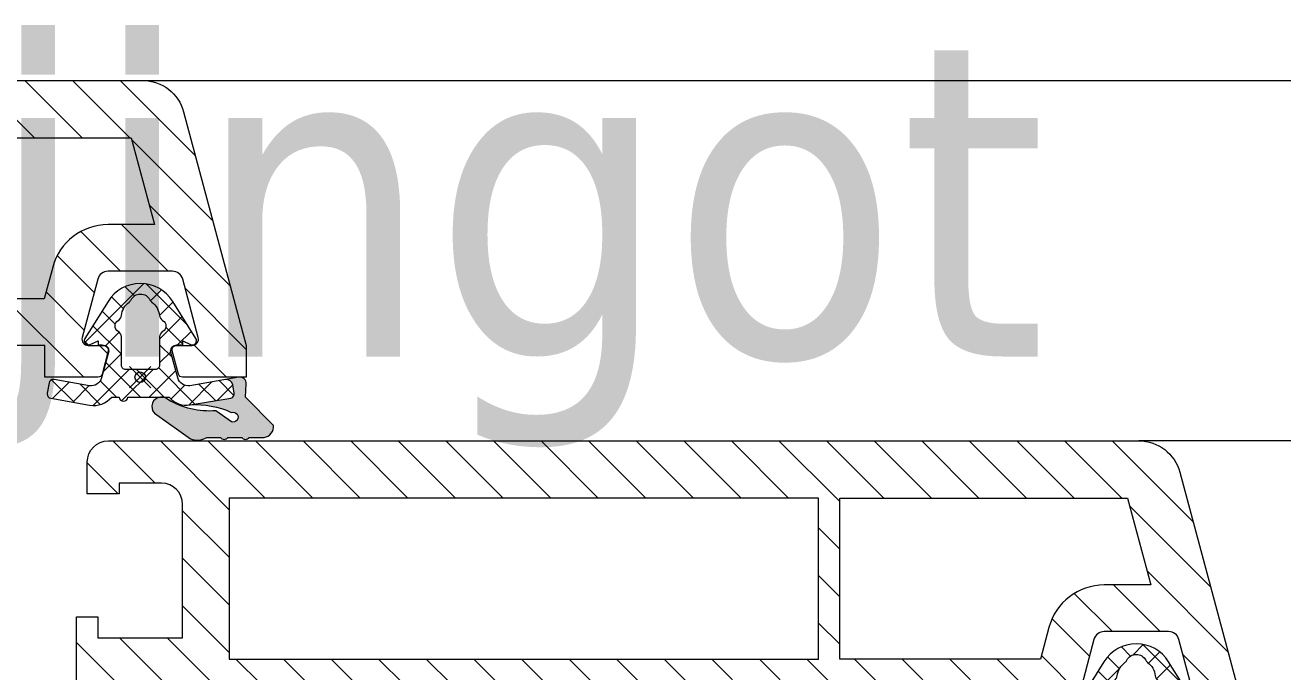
# Model space of a CAD drawing. Header units: millimetres. Extents: x -20000 to 230000, y -17405 to 24510.
# Drawn here: x 44840.1 to 44899.4, y -16033 to -16002.5 of the extents above; entities that cross this region are included whole.
import ezdxf

# ---------------------------------------------------------------- set-up
doc = ezdxf.new("R2010")
doc.units = ezdxf.units.MM
doc.header["$PDMODE"] = 35
doc.header["$PDSIZE"] = 0.5
doc.layers.get('0').update_dxf_attribs({"lineweight": 13})
doc.layers.add('0 - Invisible', color=43, linetype='Continuous', lineweight=0, plot=False)
for name, color, linetype, lineweight in [('1 - Aluminium', 150, 'Continuous', 13), ('1 - Joint', 7, 'Continuous', 13), ('1 - PVC', 7, 'Continuous', 13), ('1 - Texte', 7, 'Continuous', 13)]:
    doc.layers.add(name, color=color, linetype=linetype, lineweight=lineweight)
doc.styles.add('Texte Poralu', font='tahomabd.ttf')

# ---------------------------------------------------------------- blocks, each defined once
blk = doc.blocks.new('*U428')
at = {"layer": '1 - Joint', "linetype": 'ByBlock'}
blk.add_hatch(color=256, dxfattribs=at).paths.add_polyline_path([(2.837325350334595, 3.139991519083196), (2.837230218505284, 3.783950421553527, 0.5773502691894579), (2.837179043450761, 4.130360579289117), (2.837082144486431, 4.786281435543059, 0.5773502691909409), (2.837030969431908, 5.132691593276831), (2.836925737877665, 5.845016760584257, 0.4193348017584231), (2.27370869603874, 6.282638477367072), (0.9436061346323195, 4.973423669500335), (0.3123396824385063, 5.000109868433356, 0.4776593921746675), (0.003963884089444891, 4.649794824750643), (0.1108990051861845, 4.024656032906933, -0.406954113261026), (0.3554536081701379, 4.364833528126837), (0.7494759464625539, 4.434306012226443, -0.4186793779256662), (0.9816712415331502, 4.269069366799158), (1.304053628361999, 2.355574123706901, -0.1252863138081158), (1.658837343635242, 4.297025540807226, -1.387029410552403), (2.110892919166418, 4.301161987306841), (1.585120378506418, 3.56910120961038, -0.153630631233487), (1.052299900505204, 1.300656256895308, 0.167658565838902), (0.9341191521853036, 1.032052687149189), (0.9341191521853036, 0.9581185570023079, 0.7449870863440491), (1.777665545088894, 0.7801199396617445), (2.905789576016105, 2.370638600377788, 0.2506215972346258)])
h = blk.add_hatch(dxfattribs=at)
h.set_pattern_fill('ANSI37', color=256, scale=0.25, style=0)
h.set_pattern_definition([(45, (0, 0), (-0.561266007566822, 0.5612660075668221), []), (135, (0, 0), (-0.5612660075668221, -0.561266007566822), [])])
h.paths.add_polyline_path([(0.9341191521853036, 0.9581185570023079, -0.04115551601890488), (0.9341191521853036, 1.032052687149189), (0.9341191521853036, 1.363633654231307, 0.2771051803063581), (1.304053628362454, 2.355574123705082), (0.981165421449078, 4.272071653411331, 0.4142135623735269), (0.7494759464620991, 4.434306012226443), (0.3554536081701379, 4.364833528126837, 0.4069541132610259), (0.1108990051861845, 4.024656032906933), (0.3987534679972673, 2.341869411793596, -0.388878731853411), (0.0357591140418666, 1.772082409815994), (-1.225078089887574, 1.434242099237963, -0.4142135623730951), (-1.525078089887756, 1.734242099237236), (-1.525078089887756, 2.010642202159943), (-1.714314720503807, 2.010642202159943), (-1.543816532480377, 2.376276746312215, 0.1095178116833867), (-1.525078089887301, 2.460800398659558, 0.414213562372962), (-1.725078089887574, 2.660800398660286, 0.1408717361745996), (-1.831281991344894, 2.63027231761771), (-3.57761294758302, 1.535889472777854, 0.2582714339693256), (-4.421777834461864, 0.01064220215994364, 0.2582714339694442), (-3.577612947582566, -1.514605068457967), (-1.83128199134535, -2.608987913296005, 0.1408717361754908), (-1.725078089887575, -2.639515994340399, 0.4142135623730951), (-1.525078089887757, -2.439515994339672, 0.1095178116837978), (-1.543816532480378, -2.354992341990509), (-1.714314720503808, -1.989357797840057), (-1.525078089887757, -1.989357797840057), (-1.525078089887757, -1.789357797841148, -0.414213562373428), (-1.22507808988712, -1.489357797840057), (0.03575911404186594, -1.827198108418088, -0.3888787318534718), (0.3987534679972664, -2.39698511039569), (0.1041466368151297, -4.067783476015393, 0.04366094290853437), (0.1011081874175936, -4.102513111547523, 0.3639702342659416), (0.2663785518843717, -4.299474662149805), (0.758899242387087, -4.386319348443067, 0.03772682989310878), (0.7888898933433658, -4.389301645021987, 0.3706939118394439), (0.9905904285233184, -4.224087433374734), (1.314452114771029, -2.387376540084006, 0.2713813844121956), (0.9341191521853032, -1.342260662717308), (0.9341191521853032, -0.9891440048413644, 1), (0.9341191521853033, -0.5891440048399093)])
h.paths.add_polyline_path([(-0.3658808478144236, 0.7106422021588515), (-0.3658808478144239, -0.6893577978407847, -0.4142135623735945), (-0.5658808478146967, -0.8893577978415123), (-1.902162592191417, -0.889357797839693, 0.2679491924312639), (-2.16197021332664, -1.039357797841148, -0.2679491924311203), (-2.421777834462318, -1.189357797838965, -0.2713242461924865), (-2.683452612631299, -1.036076271353522, 0.2434314752799365), (-2.913794247934675, -0.8844355081109819, -0.2106048335014689), (-3.543891381010326, -0.5238521096653124, 0.1163404642471713), (-3.648952251402989, -0.434769724362922, -0.2819206211492917), (-3.921777834462318, 0.01064220215994355, -0.2819206211492656), (-3.648952251402989, 0.45605412868099, 0.1163404642473058), (-3.543891381010326, 0.5451365139851994, -0.2106048335014686), (-2.913794247934675, 0.9057199124308687, 0.2434314752799362), (-2.683452612631299, 1.057360675673408, -0.2713242461923491), (-2.421777834462318, 1.210642202160671, -0.2679491924311201), (-2.16197021332664, 1.060642202159216, 0.2679491924306129), (-1.902162592192326, 0.9106422021595794), (-0.5658808478142416, 0.9106422021595791, -0.4142135623730951)], flags=16)
at = {"layer": '0 - Invisible', "linetype": 'ByBlock'}
blk.add_point((0, 0), dxfattribs=at)
at = {"layer": '1 - Joint', "linetype": 'ByBlock'}
for points in [[(2.110892919166418, 4.301161987306841), (1.585120378506418, 3.56910120961038, -0.153630631233487), (1.052299900505204, 1.300656256895308, 1.132680330705248), (1.777665545088894, 0.7801199396617445), (2.905789576016105, 2.370638600377788, 0.2506215972346257), (2.837325350334595, 3.139991519083196), (2.837230218505284, 3.783950421553527, 0.577350269189458), (2.837179043450761, 4.130360579289117), (2.837082144486431, 4.786281435543059, 0.5773502691894251), (2.837030969431908, 5.132691593275012), (2.836925737877665, 5.845016760584257, 0.4193348017583478), (2.27370869603874, 6.282638477367072), (0.9436061346323195, 4.973423669500335), (0.3123396824385063, 5.000109868433356, 0.4776593921746676), (0.003963884089444891, 4.649794824750643), (0.3987534679972673, 2.341869411793596, -0.3888787318534825), (0.0357591140418666, 1.772082409815994), (-1.225078089887574, 1.434242099237963, -0.414213562373095), (-1.525078089887756, 1.734242099237236), (-1.525078089887756, 2.010642202159943), (-1.714314720503807, 2.010642202159943), (-1.543816532480377, 2.376276746312215, 0.1095178116833867), (-1.525078089887301, 2.460800398659558, 0.4142135623729619), (-1.725078089887574, 2.660800398660286, 0.1408717361754908), (-1.831281991345349, 2.63027231761771), (-3.57761294758302, 1.535889472777854, 0.2582714339693255), (-4.421777834461864, 0.01064220215994364, 0.2582714339693255), (-3.577612947583475, -1.514605068457967), (-1.83128199134535, -2.608987913296005, 0.1408717361754908), (-1.725078089887575, -2.639515994340399, 0.414213562373095), (-1.525078089887757, -2.439515994339672, 0.1095178116831429), (-1.543816532479923, -2.354992341990509), (-1.714314720503808, -1.989357797840057), (-1.525078089887757, -1.989357797840057), (-1.525078089887757, -1.789357797841148, -0.414213562373095), (-1.225078089887575, -1.489357797840057), (0.03575911404186594, -1.827198108418088, -0.3888787318534718), (0.3987534679972664, -2.39698511039569), (0.1041466368151297, -4.067783476015393, 0.04366094290853437), (0.1011081874175936, -4.102513111547523, 0.3639702342662791), (0.2663785518843717, -4.299474662149805), (0.758899242387087, -4.386319348443067, 0.03772682989310878), (0.7888898933433658, -4.389301645021987, 0.3706939118394439), (0.9905904285233184, -4.224087433374734), (1.314452114771029, -2.387376540084006, 0.2713813844121955), (0.9341191521853032, -1.342260662717308), (0.9341191521853032, -0.9891440048413644, 0.9999999999999999), (0.9341191521853033, -0.5891440048399093), (0.9341191521853036, 1.363633654231307, 0.277105180306966), (1.304053628361999, 2.355574123706901, -0.1252863138081164), (1.658837343635242, 4.297025540807226, -1.387029410552403)], [(-3.648952251402989, 0.45605412868099, 0.1163404642473058), (-3.543891381010326, 0.5451365139851994, -0.2106048335014686), (-2.913794247934675, 0.9057199124308687, 0.2434314752799362), (-2.683452612631299, 1.057360675673408, -0.2713242461923491), (-2.421777834462318, 1.210642202160671, -0.2679491924311201), (-2.16197021332664, 1.060642202159216, 0.2679491924311205), (-1.902162592191416, 0.9106422021595794), (-0.5658808478142416, 0.9106422021595791, -0.414213562373095), (-0.3658808478144236, 0.7106422021588515), (-0.3658808478144239, -0.6893577978407847, -0.414213562373095), (-0.565880847814242, -0.8893577978415123), (-1.902162592191417, -0.889357797839693, 0.2679491924312639), (-2.16197021332664, -1.039357797841148, -0.2679491924311203), (-2.421777834462318, -1.189357797838965, -0.2713242461924865), (-2.683452612631299, -1.036076271353522, 0.2434314752799365), (-2.913794247934675, -0.8844355081109819, -0.2106048335014689), (-3.543891381010326, -0.5238521096653124, 0.1163404642471713), (-3.648952251402989, -0.434769724362922, -0.2819206211492917), (-3.921777834462318, 0.01064220215994355, -0.2819206211492657)]]:
    blk.add_lwpolyline(points, format="xyb", close=True, dxfattribs=at)
blk.add_lwpolyline([(1.304053628361999, 2.355574123706901), (0.981165421449078, 4.272071653411331, 0.4142135623729482), (0.7494759464625539, 4.434306012226443), (0.3554536081701379, 4.364833528126837, 0.40695411326285), (0.1108990051861845, 4.024656032905114)], format="xyb", dxfattribs=at)
blk = doc.blocks.new('*U456')
at = {"layer": '1 - PVC'}
blk.add_line((-51.00211774643267, 66.38239189693853), (-51.00048220166683, 15.11435411709349), dxfattribs=at)
at = {"rotation": 0.001827840820478833}
blk.add_blockref('*U428', (-37.00047797990752, 14.98224151358483), dxfattribs=at)
blk = doc.blocks.new('Rehau - Gamme Performance - Z55')
at = {"layer": '1 - PVC'}
h = blk.add_hatch(dxfattribs=at)
h.set_pattern_fill('ANSI31', color=256, scale=0.5, angle=90, style=0)
h.set_pattern_definition([(225, (0, 0), (-1.122532015133644, 1.122532015133644), [])])
edge = h.paths.add_edge_path(flags=16)
edge.add_line((-65.87251832466427, 51.19881142177838), (-65.47091301459295, 49.70000000000073))
edge.add_line((-65.47091301459295, 49.70000000000073), (-56, 49.70000000000073))
edge.add_line((-56, 49.70000000000073), (-56, 57.29999999999927))
edge.add_line((-56, 57.29999999999927), (-69.57885222706682, 57.29999999999928))
edge.add_line((-69.57885222706682, 57.29999999999928), (-70.677443916029, 53.19999999999892))
edge.add_line((-70.677443916029, 53.19999999999892), (-68.48051805564319, 53.19999999999892))
edge.add_arc((-68.48051805564319, 50.50000000000004), 2.69999999999888, 15.000000000040075, 90, ccw=False)
h.paths.add_polyline_path([(-27.20000000352593, 57.30000000000109), (-27.20000000352593, 49.70000000000073), (-55, 49.70000000000073), (-55, 57.30000000000109)], flags=16)
edge = h.paths.add_edge_path()
edge.add_line((-52.29999999999563, 5.000000000000004), (-54.5, 5.000000000000004))
edge.add_arc((-54.5, 4.500000000000004), 0.5, 90, 180)
edge.add_line((-55, 4.500000000000004), (-55, 1.000000000000004))
edge.add_arc((-54, 1.000000000000003), 1, 180, 270)
edge.add_line((-54, 3.306546357697854e-15), (-2, 1.224646799147351e-16))
edge.add_arc((-2, 2), 2, 270, 360)
edge.add_line((1.224646799147353e-16, 2), (8.572527594031472e-16, 14))
edge.add_line((8.572527594031472e-16, 14), (-3.005255888325336, 14))
edge.add_arc((-3.005255888324402, 13.80000000000172), 0.1999999999982798, 90.00000000026766, 165.00000000006)
edge.add_line((-3.198441053580608, 13.85176380902158), (-3.493185165250906, 12.75176380902121))
edge.add_arc((-3.299999999994521, 12.69999999999905), 0.1999999999990494, 164.9999999994347, 269.9999999996813)
edge.add_line((-3.299999999995634, 12.5), (-2.299999999995634, 12.5))
edge.add_arc((-2.299999999998362, 12.20000000000164), 0.2999999999983629, -5.210836206970271e-10, 89.99999999947892, ccw=False)
edge.add_line((-1.999999999999999, 12.19999999999891), (-1.999999999999999, 9.5))
edge.add_arc((-2.499999999999502, 9.499999999999503), 0.4999999999995028, -90.00000000005701, 5.701394911739044e-11, ccw=False)
edge.add_line((-2.5, 9), (-6.519481944349536, 9))
edge.add_arc((-6.519481944348197, 9.499999999998188), 0.4999999999981881, 194.9999999998352, 269.99999999984664, ccw=False)
edge.add_line((-7.002444857491354, 9.370590477448786), (-7.739777747883635, 12.12235428646818))
edge.add_arc((-7.449999999996928, 12.19999999999979), 0.3000000000002084, 90.0000000000307, 195.0000000001583, ccw=False)
edge.add_line((-7.449999999997089, 12.5), (-6.699999999997089, 12.5))
edge.add_arc((-6.699999999998201, 12.69999999999905), 0.1999999999990489, 270.0000000003186, 375.0000000005654)
edge.add_line((-6.506814834741816, 12.75176380902121), (-6.801558946412114, 13.85176380902158))
edge.add_arc((-6.994744111668309, 13.80000000000173), 0.1999999999982653, 14.99999999993691, 89.99999999973564)
edge.add_line((-6.994744111667386, 14), (-20.00000000352884, 14))
edge.add_line((-20.00000000352884, 14), (-20.00000000352884, 21.89999999999964))
edge.add_line((-20.00000000352884, 21.89999999999964), (-22.20000000352593, 21.89999999999964))
edge.add_line((-22.20000000352593, 21.89999999999964), (-22.20000000352593, 23.24485357832054))
edge.add_line((-22.20000000352593, 23.24485357832054), (-24.00000000352884, 23.89999999999964))
edge.add_line((-24.00000000352884, 23.89999999999964), (-24.00000000352884, 21.75))
edge.add_line((-24.00000000352884, 21.75), (-30.30000000352447, 21.75))
edge.add_arc((-30.30000000352447, 23.25), 1.5, 180, 270, ccw=False)
edge.add_line((-31.80000000352447, 23.25), (-31.80000000352447, 29.5))
edge.add_line((-31.80000000352447, 29.5), (-32.30000000352447, 30))
edge.add_line((-32.30000000352447, 30), (-31.80000000352447, 30.5))
edge.add_line((-31.80000000352447, 30.5), (-31.80000000352447, 36.75))
edge.add_arc((-30.30000000352447, 36.75), 1.5, 90, 180, ccw=False)
edge.add_line((-30.30000000352447, 38.25), (-24.00000000352884, 38.25))
edge.add_line((-24.00000000352884, 38.25), (-24.00000000352884, 36.10000000000036))
edge.add_line((-24.00000000352884, 36.10000000000036), (-22.20000000352593, 36.75514642167946))
edge.add_line((-22.20000000352593, 36.75514642167946), (-22.20000000352593, 38.10000000000036))
edge.add_line((-22.20000000352593, 38.10000000000036), (-20.00000000352884, 38.10000000000036))
edge.add_line((-20.00000000352884, 38.10000000000036), (-20.00000000352884, 51.70000000000073))
edge.add_line((-20.00000000352884, 51.70000000000073), (-21.00000000352884, 51.70000000000073))
edge.add_line((-21.00000000352884, 51.70000000000073), (-21.00000000352884, 50.70000000000073))
edge.add_line((-21.00000000352884, 50.70000000000073), (-25.00000000352884, 50.70000000000073))
edge.add_line((-25.00000000352884, 50.70000000000073), (-25.00000000352884, 57))
edge.add_arc((-24.00000000352884, 57), 1, 90, 180, ccw=False)
edge.add_line((-24.00000000352884, 58), (-22.00000000352884, 58))
edge.add_line((-22.00000000352884, 58), (-22.00000000352884, 57.5))
edge.add_line((-22.00000000352884, 57.5), (-20.50000000352884, 57.5))
edge.add_line((-20.50000000352884, 57.5), (-20.50000000352884, 59))
edge.add_arc((-21.50000000352884, 59), 1, 0, 90)
edge.add_line((-21.50000000352884, 60), (-30.00000000352884, 60))
edge.add_line((-30.00000000352884, 60), (-70.11598111865169, 60.00000000000001))
edge.add_arc((-70.1159811186501, 58.00000000000266), 1.999999999997343, 90.00000000004562, 165.0000000000639)
edge.add_line((-72.04783277122624, 58.51763809020486), (-75, 47.50000000000001))
edge.add_line((-75, 47.50000000000001), (-75, 46.00000000000001))
edge.add_line((-75, 46.00000000000001), (-71.99474411166739, 46.00000000000001))
edge.add_arc((-71.99474411166878, 46.19999999999825), 0.1999999999982407, 270.000000000399, 345.0000000006081)
edge.add_line((-71.80155894641211, 46.14823619098025), (-71.50681483474182, 47.24823619098243))
edge.add_arc((-71.69999999999817, 47.30000000000173), 0.1999999999982765, 345.0000000002252, 449.9999999996906)
edge.add_line((-71.69999999999709, 47.50000000000001), (-72.44999999999709, 47.50000000000001))
edge.add_arc((-72.44999999999695, 47.8000000000002), 0.3000000000001961, 164.9999999998384, 269.9999999999729, ccw=False)
edge.add_line((-72.73977774788364, 47.87764571353183), (-72.00244485749863, 50.62940952255122))
edge.add_arc((-71.5194819443508, 50.49999999999819), 0.5000000000036422, 89.9999999998551, 164.9999999999016, ccw=False)
edge.add_line((-71.51948194434954, 51.00000000000183), (-68.48051805564319, 51.00000000000001))
edge.add_arc((-68.48051805564357, 50.50000000000242), 0.4999999999975842, 14.99999999999801, 89.99999999995612, ccw=False)
edge.add_line((-67.99755514250137, 50.62940952255304), (-67.26022225210909, 47.87764571353183))
edge.add_arc((-67.5499999999955, 47.8), 0.2999999999999861, -90.00000000002439, 15.000000000212992, ccw=False)
edge.add_line((-67.54999999999563, 47.50000000000001), (-68.29999999999563, 47.50000000000001))
edge.add_arc((-68.2999999999979, 47.29999999999871), 0.200000000001296, 89.9999999993527, 194.9999999986473)
edge.add_line((-68.49318516525818, 47.24823619098243), (-68.19844105358061, 46.14823619098025))
edge.add_arc((-68.00525588832438, 46.19999999999768), 0.1999999999976693, 194.9999999992672, 269.9999999997273)
edge.add_line((-68.00525588832534, 46.00000000000001), (-65.5, 46.00000000000001))
edge.add_line((-65.5, 46.00000000000001), (-65.5, 47.50000000000001))
edge.add_line((-65.5, 47.50000000000001), (-50.22787593817338, 47.5))
edge.add_arc((-50.22787593817412, 46.50000000000196), 0.9999999999980389, -4.500000000040188, 89.99999999995771, ccw=False)
edge.add_line((-49.230958604443, 46.42154090427357), (-52, 11.23753400942223))
edge.add_line((-52, 11.23753400942224), (-55, 11.5))
edge.add_line((-55, 11.5), (-55, 9.000000000000004))
edge.add_line((-55, 9.000000000000004), (-51.50847331320983, 9.000000000000004))
edge.add_arc((-51.5084733132132, 14.00000000000103), 5.000000000001023, 270.0000000000385, 295.0000000000382)
edge.add_line((-49.39538200450625, 9.46846106481826), (-48.92550278250565, 9.687569344445368))
edge.add_arc((-48.41836086841914, 8.600000000007077), 1.199999999993857, 74.20892022657262, 115.0000000000137, ccw=False)
edge.add_arc((-48.5, 8.311321888265972), 1.499999999999998, 1.34718902700115e-11, 74.20892022657029, ccw=False)
edge.add_line((-47, 8.311321888266324), (-47, 3.70000000000073))
edge.add_arc((-48, 3.70000000000073), 1, -90, 0, ccw=False)
edge.add_line((-48, 2.700000000000731), (-52.29999999999563, 2.700000000000731))
edge.add_line((-52.29999999999563, 2.700000000000731), (-52.29999999999563, 5.000000000000004))
edge = h.paths.add_edge_path(flags=16)
edge.add_arc((-35.80000000352447, 28.5), 1, 180, 270)
edge.add_line((-35.80000000352447, 27.5), (-34.00000000352884, 27.5))
edge.add_line((-34.00000000352884, 27.5), (-34.00000000352884, 23.25))
edge.add_arc((-34.00000000352702, 23.05000000000109), 0.1999999999989086, 90.0000000005211, 180.0000000005211)
edge.add_line((-34.20000000352593, 23.04999999999928), (-34.20000000352593, 2.699999999998912))
edge.add_line((-34.20000000352593, 2.699999999998911), (-44.79999999999563, 2.699999999998911))
edge.add_line((-44.79999999999563, 2.699999999998911), (-44.79999999999563, 4.199999999998911))
edge.add_line((-44.79999999999563, 4.199999999998911), (-44.79999999999563, 5.800000000001094))
edge.add_line((-44.79999999999563, 5.800000000001094), (-44.79999999999563, 8.311321888266324))
edge.add_arc((-48.49999999999427, 8.311321888267054), 3.699999999998631, 359.9999999999887, 434.2089202265474)
edge.add_arc((-48.41836086841614, 8.599999999998895), 3.400000000002142, 74.20892022654432, 113.1443181339283)
edge.add_line((-49.75472569586418, 11.72636035158576), (-49.17440767002699, 19.10000000000037))
edge.add_line((-49.17440767002699, 19.10000000000037), (-46.89684091042, 48.03922954786503))
edge.add_arc((-46.39838224355474, 48.00000000000131), 0.4999999999986852, 90.00000000000807, 175.5000000000115, ccw=False)
edge.add_line((-46.39838224355481, 48.5), (-31.90000000353029, 48.5))
edge.add_line((-31.90000000353029, 48.5), (-22.20000000352593, 48.5))
edge.add_line((-22.20000000352593, 48.5), (-22.20000000352593, 40.44999999999891))
edge.add_line((-22.20000000352593, 40.44999999999891), (-30.30000000352447, 40.44999999999891))
edge.add_arc((-30.30000000352732, 36.74999999999739), 3.700000000001523, 89.99999999995588, 179.9999999999595)
edge.add_line((-34.00000000352884, 36.75), (-34.00000000352884, 32.5))
edge.add_line((-34.00000000352884, 32.5), (-35.80000000352447, 32.5))
edge.add_arc((-35.80000000352447, 31.5), 1, 90, 179.9999999999998)
edge.add_line((-36.80000000352447, 31.5), (-36.80000000352447, 30.89999999999964))
edge.add_line((-36.80000000352447, 30.89999999999964), (-34.00000000352884, 30.89999999999964))
edge.add_line((-34.00000000352884, 30.89999999999964), (-34.00000000352884, 29.10000000000037))
edge.add_line((-34.00000000352884, 29.10000000000037), (-36.80000000352447, 29.10000000000037))
edge.add_line((-36.80000000352447, 29.10000000000037), (-36.80000000352447, 28.5))
edge = h.paths.add_edge_path(flags=16)
edge.add_line((-22.20000000352593, 2.69999999999891), (-22.20000000352593, 19.54999999999927))
edge.add_line((-22.20000000352593, 19.54999999999927), (-30.30000000352447, 19.54999999999928))
edge.add_arc((-30.30000000352655, 23.2500000000047), 3.700000000005421, 223.1362588713335, 270.0000000000321, ccw=False)
edge.add_line((-33.00000000352884, 20.72017787186451), (-33.00000000352884, 2.699999999998912))
edge.add_line((-33.00000000352884, 2.699999999998911), (-22.20000000352593, 2.69999999999891))
h.paths.add_polyline_path([(-13, 11.79999999999927), (-13, 2.699999999998909), (-21.20000000352593, 2.69999999999891), (-21.20000000352593, 11.79999999999927)], flags=16)
edge = h.paths.add_edge_path(flags=16)
edge.add_arc((-6.519481944347775, 9.499999999998549), 2.699999999999276, 194.9999999999267, 269.99999999996265, ccw=False)
edge.add_line((-9.127481675328454, 8.801188578225265), (-9.931010774045717, 11.79999999999927))
edge.add_line((-9.931010774045717, 11.79999999999927), (-12, 11.79999999999927))
edge.add_line((-12, 11.79999999999927), (-12, 2.699999999998909))
edge.add_line((-12, 2.699999999998909), (-2.69999999999709, 2.699999999998909))
edge.add_line((-2.69999999999709, 2.699999999998909), (-2.699999999997089, 6.799999999999272))
edge.add_line((-2.699999999997089, 6.799999999999272), (-6.519481944349536, 6.799999999999272))
at = {"layer": '1 - PVC', "linetype": 'ByBlock', "flags": 128}
for points in [[(-20.00000000352884, 38.10000000000036), (-20.00000000352884, 51.70000000000073), (-21.00000000352884, 51.70000000000073), (-21.00000000352884, 50.70000000000073), (-25.00000000352884, 50.70000000000073), (-25.00000000352884, 57, -0.414213562373095), (-24.00000000352884, 58), (-22.00000000352884, 58), (-22.00000000352884, 57.5), (-20.50000000352884, 57.5), (-20.50000000352884, 59, 0.414213562373095), (-21.50000000352884, 60), (-30.00000000352884, 60), (-70.11598111865169, 60.00000000000001, 0.3394542588634644), (-72.04783277122624, 58.51763809020486), (-75, 47.50000000000001)], [(-72.73977774788364, 47.87764571353183), (-72.00244485749863, 50.62940952255122, -0.3394542588636037), (-71.51948194434954, 51.00000000000183), (-68.48051805564319, 51.00000000000001, -0.3394542588631731), (-67.99755514250137, 50.62940952255304), (-67.26022225210909, 47.87764571353183, -0.4931454260325909)]]:
    blk.add_lwpolyline(points, format="xyb", dxfattribs=at)
blk.add_lwpolyline([(-65.87251832466427, 51.19881142177838), (-65.47091301459295, 49.70000000000073), (-56, 49.70000000000073), (-56, 57.29999999999927), (-69.57885222706682, 57.29999999999928), (-70.677443916029, 53.19999999999892), (-68.48051805564319, 53.19999999999892, -0.3394542588631813)], format="xyb", close=True, dxfattribs=at)
at = {"layer": '1 - PVC', "linetype": 'ByBlock'}
blk.add_lwpolyline([(-27.20000000352593, 57.30000000000109), (-27.20000000352593, 49.70000000000073), (-55, 49.70000000000073), (-55, 57.30000000000109)], close=True, dxfattribs=at)
blk = doc.blocks.new('*U458')
at = {"layer": '1 - Aluminium'}
blk.add_line((15.1159811186181, 59.99999999999975), (323.8840882652286, 59.99999999999483), dxfattribs=at)
at = {"rotation": 269.9999999999991}
blk.add_blockref('*U428', (15.00000000000075, 45.99999999999987), dxfattribs=at)
at = {"xscale": -1, "rotation": 359.9999999999991}
blk.add_blockref('Rehau - Gamme Performance - Z55', (-8.000000000000275, -16.99999999999987), dxfattribs=at)
blk = doc.blocks.new('Rehau - M86')
at = {"layer": '1 - PVC', "linetype": 'ByBlock'}
h = blk.add_hatch(dxfattribs=at)
h.set_pattern_fill('ANSI31', color=256, scale=0.5, style=0)
h.set_pattern_definition([(225, (-60, 0), (-1.122532015133644, 1.122532015133644), [])])
h.paths.add_polyline_path([(-46, 39.99474411166739), (-46, 36.00525588833261)], flags=17)
edge = h.paths.add_edge_path()
edge.add_ellipse((-1, -22), major_axis=(-0.7071067811921241, 0.707106781192124), ratio=0.9999999999842275, start_angle=134.9999999995482, end_angle=225.0000000004518, ccw=False)
edge.add_line((-1, -23), (-4.5, -23))
edge.add_ellipse((-4.5, -22.5), major_axis=(0.3535533905960619, 0.3535533905960619), ratio=0.9999999999842277, start_angle=134.9999999995482, end_angle=225.0000000004518, ccw=False)
edge.add_line((-5, -22.5), (-5, -20.29999999998836))
edge.add_line((-5, -20.29999999998836), (-2.69999999999709, -20.29999999998836))
edge.add_line((-2.69999999999709, -20.29999999998836), (-2.69999999999709, -16))
edge.add_ellipse((-3.69999999999709, -16), major_axis=(-0.7071067811882469, 0.707106781188247), ratio=0.999999999995193, start_angle=225.0000000001377, end_angle=314.9999999998623)
edge.add_line((-3.69999999999709, -15), (-8.311321888264501, -15))
edge.add_ellipse((-8.311321888264501, -16.5), major_axis=(-1.060660171791118, 1.060660171791119), ratio=0.999999999969725, start_angle=-45.00000000086733, end_angle=29.20892022759186)
edge.add_ellipse((-8.60000000000582, -16.41836086841067), major_axis=(0.8485281374378648, 0.8485281374378648), ratio=0.9999999999931847, start_angle=119.2089202271459, end_angle=160.0000000005443)
edge.add_line((-9.687569344445365, -16.92550278251292), (-9.468461064810981, -17.39538200449897))
edge.add_ellipse((-14, -19.50847331323894), major_axis=(3.53553390594986, 3.535533905949862), ratio=0.9999999999882672, start_angle=314.9999999996639, end_angle=340.0000000001348, ccw=False)
edge.add_line((-9, -19.50847331323894), (-9, -23))
edge.add_line((-9, -23), (-11.5, -23))
edge.add_line((-11.5, -23), (-11.18885338104155, -19.44357787136687))
edge.add_ellipse((-11.68695073008712, -19.40000000002328), major_axis=(0.3535533906137379, 0.3535533906137379), ratio=0.9999999998880984, start_angle=310.0000000002922, end_angle=405.0000000032057)
edge.add_line((-11.68695073008712, -18.90000000002328), (-25.21435921922966, -18.90000000002328))
edge.add_line((-25.21435921922966, -18.90000000002328), (-29.67437256508856, -18.5489893372287))
edge.add_line((-29.67437256508856, -18.5489893372287), (-30, -18.22336190228816))
edge.add_line((-30, -18.22336190228816), (-30.2781121028238, -18.50147400511196))
edge.add_line((-30.2781121028238, -18.50147400511196), (-46.42154090426629, -17.23095860442845))
edge.add_ellipse((-46.5, -18.22787593817338), major_axis=(0.7071067811943448, 0.7071067811943447), ratio=0.9999999999894165, start_angle=40.50000000001775, end_angle=134.9999999996968)
edge.add_line((-47.5, -18.22787593817338), (-47.5, -33.5))
edge.add_line((-47.5, -33.5), (-46, -33.5))
edge.add_line((-46, -33.5), (-46, -36.00525588833261))
edge.add_ellipse((-46.19999999999709, -36.00525588833261), major_axis=(-0.14142135623391, 0.1414213562339099), ratio=0.9999999998541926, start_angle=149.9999999951642, end_angle=225.0000000041771, ccw=False)
edge.add_line((-46.14823619098752, -36.19844105356606), (-47.24823619097879, -36.49318516528001))
edge.add_ellipse((-47.30000000000291, -36.29999999998836), major_axis=(0.1414213572516711, 0.1414213572516712), ratio=0.9999999973398075, start_angle=225.0000000762089, end_angle=240.00000006449142, ccw=False)
edge.add_ellipse((-47.30000000000291, -36.29999999998836), major_axis=(-0.1414213562423681, 0.1414213562423681), ratio=0.9999999999721166, start_angle=45.00000000079882, end_angle=134.9999999992012, ccw=False)
edge.add_line((-47.5, -36.29999999998836), (-47.5, -35.54999999998836))
edge.add_ellipse((-47.80000000000291, -35.54999999998836), major_axis=(0.2121320343639514, 0.2121320343639513), ratio=0.999999999920783, start_angle=314.9999999977306, end_angle=420.0000000006506)
edge.add_line((-47.87764571352454, -35.26022225210909), (-50.62940952254576, -35.99755514250137))
edge.add_ellipse((-50.5, -36.48051805567229), major_axis=(-0.3535533906139314, 0.3535533906139315), ratio=0.9999999999108365, start_angle=-30.00000000360394, end_angle=45.00000000255434)
edge.add_line((-51, -36.48051805567229), (-51, -39.51948194432771))
edge.add_ellipse((-50.5, -39.51948194432771), major_axis=(0.3535533906139314, 0.3535533906139314), ratio=0.9999999999108365, start_angle=134.9999999974457, end_angle=210.0000000036039)
edge.add_line((-50.62940952254576, -40.00244485749863), (-47.87764571352454, -40.73977774789091))
edge.add_ellipse((-47.80000000000291, -40.45000000001164), major_axis=(-0.2121320343639513, 0.2121320343639513), ratio=0.9999999999207831, start_angle=119.9999999993494, end_angle=225.0000000022694)
edge.add_line((-47.5, -40.45000000001164), (-47.5, -39.70000000001164))
edge.add_ellipse((-47.30000000000291, -39.70000000001164), major_axis=(0.1414213562524884, 0.1414213562524884), ratio=0.9999999999344461, start_angle=30.00000000313389, end_angle=134.999999998122, ccw=False)
edge.add_line((-47.24823619097879, -39.50681483471999), (-46.14823619098752, -39.80155894643394))
edge.add_ellipse((-46.19999999999709, -39.99474411166739), major_axis=(0.14142135623391, 0.14142135623391), ratio=0.9999999998541926, start_angle=314.9999999958229, end_angle=390.0000000048358, ccw=False)
edge.add_line((-46, -39.99474411166739), (-46, -43))
edge.add_line((-46, -43), (-47.5, -43))
edge.add_line((-47.5, -43), (-58.51763809019758, -40.04783277120441))
edge.add_ellipse((-58, -38.11598111863714), major_axis=(1.414213562388066, 1.414213562388067), ratio=0.9999999999619825, start_angle=134.9999999989109, end_angle=210.0000000010692, ccw=False)
edge.add_line((-60, -38.11598111863714), (-60, 38.11598111863714))
edge.add_ellipse((-58, 38.11598111863714), major_axis=(-1.414213562388067, 1.414213562388067), ratio=0.9999999999619822, start_angle=-30.000000001069225, end_angle=45.00000000108912, ccw=False)
edge.add_line((-58.51763809019758, 40.04783277120441), (-47.5, 43))
edge.add_line((-47.5, 43), (-46, 43))
edge.add_line((-46, 43), (-46, 39.99474411166739))
edge.add_ellipse((-46.19999999999709, 39.99474411166739), major_axis=(-0.141421356234328, 0.1414213562343279), ratio=0.9999999998736887, start_angle=149.9999999996747, end_angle=225.0000000036186, ccw=False)
edge.add_line((-46.14823619097297, 39.80155894643394), (-47.24823619097879, 39.50681483471999))
edge.add_ellipse((-47.30000000000291, 39.70000000001164), major_axis=(-0.1414213562524884, 0.1414213562524884), ratio=0.9999999999344462, start_angle=45.00000000187788, end_angle=149.9999999968662, ccw=False)
edge.add_line((-47.5, 39.70000000001164), (-47.5, 40.45000000001164))
edge.add_ellipse((-47.80000000000291, 40.45000000001164), major_axis=(0.2121320343639514, 0.2121320343639513), ratio=0.999999999920783, start_angle=314.9999999977306, end_angle=420.0000000006506)
edge.add_line((-47.87764571352454, 40.73977774789091), (-50.62940952254576, 40.00244485749863))
edge.add_ellipse((-50.5, 39.51948194432771), major_axis=(-0.3535533906139314, 0.3535533906139315), ratio=0.9999999999108365, start_angle=-30.00000000360394, end_angle=45.00000000255434)
edge.add_line((-51, 39.51948194432771), (-51, 36.48051805567229))
edge.add_ellipse((-50.5, 36.48051805567229), major_axis=(0.3535533906139314, 0.3535533906139314), ratio=0.9999999999108365, start_angle=134.9999999974457, end_angle=210.0000000036039)
edge.add_line((-50.62940952254576, 35.99755514250137), (-47.87764571352454, 35.26022225210909))
edge.add_ellipse((-47.80000000000291, 35.54999999998836), major_axis=(-0.2121320343639513, 0.2121320343639513), ratio=0.9999999999207831, start_angle=119.9999999993494, end_angle=225.0000000022694)
edge.add_line((-47.5, 35.54999999998836), (-47.5, 36.29999999998836))
edge.add_ellipse((-47.30000000000291, 36.29999999998836), major_axis=(-0.1414213562493122, 0.1414213562493121), ratio=0.9999999999975793, start_angle=-59.999999998552596, end_angle=45.00000000006929, ccw=False)
edge.add_line((-47.24823619097879, 36.49318516528001), (-46.14823619097297, 36.19844105356606))
edge.add_ellipse((-46.19999999999709, 36.00525588833261), major_axis=(0.141421356234328, 0.141421356234328), ratio=0.9999999998736885, start_angle=314.99999999638146, end_angle=390.0000000003254, ccw=False)
edge.add_line((-46, 36.00525588833261), (-46, 33.5))
edge.add_line((-46, 33.5), (-47.5, 33.5))
edge.add_line((-47.5, 33.5), (-47.5, 18.22787593817338))
edge.add_ellipse((-46.5, 18.22787593817338), major_axis=(-0.7071067811943446, 0.7071067811943447), ratio=0.9999999999894165, start_angle=45.0000000003032, end_angle=139.4999999999822)
edge.add_line((-46.42154090426629, 17.23095860442845), (-30.2781121028238, 18.50147400511196))
edge.add_line((-30.2781121028238, 18.50147400511196), (-30, 18.22336190228816))
edge.add_line((-30, 18.22336190228816), (-29.67437256508856, 18.5489893372287))
edge.add_line((-29.67437256508856, 18.5489893372287), (-25.21435921921511, 18.90000000002328))
edge.add_line((-25.21435921921511, 18.90000000002328), (-11.68695073008712, 18.90000000002328))
edge.add_ellipse((-11.68695073008712, 19.40000000002328), major_axis=(-0.3535533906133073, 0.3535533906133074), ratio=0.9999999999172023, start_angle=134.999999997628, end_angle=229.9999999987414)
edge.add_line((-11.188853381027, 19.44357787136687), (-11.5, 23))
edge.add_line((-11.5, 23), (-9, 23))
edge.add_line((-9, 23), (-9, 19.50847331323894))
edge.add_ellipse((-14, 19.50847331323894), major_axis=(-3.535533905949861, 3.53553390594986), ratio=0.9999999999882674, start_angle=199.9999999998652, end_angle=225.0000000003361, ccw=False)
edge.add_line((-9.468461064810981, 17.39538200449897), (-9.687569344445365, 16.92550278251292))
edge.add_ellipse((-8.60000000000582, 16.41836086841067), major_axis=(-0.8485281374378649, 0.8485281374378649), ratio=0.9999999999931846, start_angle=19.9999999994557, end_angle=60.79107977285408)
edge.add_ellipse((-8.311321888264501, 16.5), major_axis=(1.060660171791119, 1.060660171791119), ratio=0.999999999969725, start_angle=150.7910797724081, end_angle=225.0000000008673)
edge.add_line((-8.311321888264501, 15), (-3.69999999999709, 15))
edge.add_ellipse((-3.69999999999709, 16), major_axis=(0.7071067811882472, 0.7071067811882471), ratio=0.9999999999951927, start_angle=225.0000000001377, end_angle=314.9999999998623)
edge.add_line((-2.69999999999709, 16), (-2.69999999999709, 20.29999999998836))
edge.add_line((-2.69999999999709, 20.29999999998836), (-5, 20.29999999998836))
edge.add_line((-5, 20.29999999998836), (-5, 22.5))
edge.add_ellipse((-4.5, 22.5), major_axis=(-0.3535533905960621, 0.353553390596062), ratio=0.9999999999842275, start_angle=-45.00000000045179, end_angle=45.00000000045179, ccw=False)
edge.add_line((-4.5, 23), (-1, 23))
edge.add_ellipse((-1, 22), major_axis=(0.7071067811921238, 0.7071067811921239), ratio=0.9999999999842277, start_angle=314.99999999954815, end_angle=405.00000000045185, ccw=False)
edge.add_line((0, 22), (0, -22))
edge = h.paths.add_edge_path(flags=16)
edge.add_line((-2.69999999999709, 12.79999999998836), (-2.69999999999709, -12.79999999998836))
edge.add_line((-2.69999999999709, -12.79999999998836), (-4.19999999999709, -12.79999999998836))
edge.add_line((-4.19999999999709, -12.79999999998836), (-4.600000000005821, -12.79999999998836))
edge.add_line((-4.600000000005821, -12.79999999998836), (-4.600000000005821, -11.10929239919642))
edge.add_ellipse((-5.100000000005821, -11.10929239919642), major_axis=(0.3535533905960621, 0.353553390596062), ratio=0.9999999999842275, start_angle=314.9999999995482, end_angle=405.0000000004518)
edge.add_line((-5.100000000005821, -10.60929239919642), (-6.19999999999709, -10.60929239919642))
edge.add_line((-6.19999999999709, -10.60929239919642), (-6.19999999999709, -12.79999999998836))
edge.add_line((-6.19999999999709, -12.79999999998836), (-7.80000000000291, -12.79999999998836))
edge.add_line((-7.80000000000291, -12.79999999998836), (-7.80000000000291, -10.60929239919642))
edge.add_line((-7.80000000000291, -10.60929239919642), (-8.89999999999418, -10.60929239919642))
edge.add_ellipse((-8.89999999999418, -11.10929239919642), major_axis=(-0.3535533905960619, 0.3535533905960619), ratio=0.9999999999842277, start_angle=-45.00000000045184, end_angle=45.00000000045184)
edge.add_line((-9.39999999999418, -11.10929239919642), (-9.39999999999418, -12.96729565347778))
edge.add_ellipse((-8.30000000000291, -16.5), major_axis=(-2.616295090289926, 2.616295090289926), ratio=0.9999999997501818, start_angle=-27.70465537712132, end_angle=-10.41922157292278)
edge.add_line((-10.39999999999418, -13.45369075768394), (-10.39999999999418, -13.44591687317006))
edge.add_ellipse((-8.311321888264501, -16.5), major_axis=(2.616295090498981, 2.616295090498981), ratio=0.9999999999551596, start_angle=79.36810500502851, end_angle=119.2089202250607)
edge.add_ellipse((-8.60000000000582, -16.41836086841067), major_axis=(2.404163056184558, 2.404163056184558), ratio=0.9999999999801009, start_angle=119.2089202257699, end_angle=139.7515426134351)
edge.add_line((-11.98831512696052, -16.70000000001164), (-14.39999999999418, -16.70000000001164))
edge.add_line((-14.39999999999418, -16.70000000001164), (-14.39999999999418, -10.60929239919642))
edge.add_line((-14.39999999999418, -10.60929239919642), (-16, -10.60929239919642))
edge.add_line((-16, -10.60929239919642), (-16, -16.70000000001164))
edge.add_line((-16, -16.70000000001164), (-25.12792098381033, -16.70000000001164))
edge.add_line((-25.12792098381033, -16.70000000001164), (-26.64999999999418, -16.58020978351124))
edge.add_line((-26.64999999999418, -16.58020978351124), (-26.64999999999418, -13.95929239923134))
edge.add_ellipse((-30, -13.95929239923134), major_axis=(-2.36880771699234, 2.36880771699234), ratio=0.9999999999974665, start_angle=225.0000000000726, end_angle=314.9999999999274)
edge.add_ellipse((-30, -13.95929239923134), major_axis=(2.36880771699234, 2.36880771699234), ratio=0.9999999999974666, start_angle=45.00000000007257, end_angle=134.9999999999274)
edge.add_line((-33.35000000000582, -13.95929239923134), (-33.35000000000582, -16.05290834780317))
edge.add_line((-33.35000000000582, -16.05290834780317), (-48.03922954786685, -14.89684091042727))
edge.add_ellipse((-48, -14.39838224358391), major_axis=(0.3535533905894494, 0.3535533905894495), ratio=0.999999999973461, start_angle=134.9999999992397, end_angle=220.5000000002076, ccw=False)
edge.add_line((-48.5, -14.39838224358391), (-48.5, 14.39838224358391))
edge.add_ellipse((-48, 14.39838224358391), major_axis=(-0.3535533905894493, 0.3535533905894493), ratio=0.9999999999734612, start_angle=-40.50000000020759, end_angle=45.00000000076028, ccw=False)
edge.add_line((-48.03922954786685, 14.89684091042727), (-33.35000000000582, 16.05290834780317))
edge.add_line((-33.35000000000582, 16.05290834780317), (-33.35000000000582, 13.95929239923134))
edge.add_ellipse((-30, 13.95929239923134), major_axis=(-2.36880771699234, 2.36880771699234), ratio=0.9999999999974665, start_angle=45.00000000007257, end_angle=134.9999999999274)
edge.add_ellipse((-30, 13.95929239923134), major_axis=(2.36880771699234, 2.36880771699234), ratio=0.9999999999974666, start_angle=225.0000000000726, end_angle=314.9999999999274)
edge.add_line((-26.64999999999418, 13.95929239923134), (-26.64999999999418, 16.58020978351124))
edge.add_line((-26.64999999999418, 16.58020978351124), (-25.12792098379578, 16.70000000001164))
edge.add_line((-25.12792098379578, 16.70000000001164), (-16, 16.70000000001164))
edge.add_line((-16, 16.70000000001164), (-16, 10.60929239919642))
edge.add_line((-16, 10.60929239919642), (-14.39999999999418, 10.60929239919642))
edge.add_line((-14.39999999999418, 10.60929239919642), (-14.39999999999418, 16.70000000001164))
edge.add_line((-14.39999999999418, 16.70000000001164), (-11.98831512696052, 16.70000000001164))
edge.add_ellipse((-8.60000000000582, 16.41836086841067), major_axis=(-2.404163056184565, 2.404163056184565), ratio=0.9999999999800995, start_angle=40.24845738656494, end_angle=60.79107977423013)
edge.add_ellipse((-8.311321888264501, 16.5), major_axis=(-2.61629509049898, 2.61629509049898), ratio=0.9999999999551596, start_angle=60.79107977493928, end_angle=100.6318949949714)
edge.add_line((-10.39999999999418, 13.44591687317006), (-10.39999999999418, 13.45369075762574))
edge.add_ellipse((-8.30000000000291, 16.5), major_axis=(2.616295090405162, 2.616295090405162), ratio=0.9999999999488818, start_angle=190.4192215714094, end_angle=207.7046553724352)
edge.add_line((-9.39999999999418, 12.96729565347778), (-9.39999999999418, 11.10929239919642))
edge.add_ellipse((-8.89999999999418, 11.10929239919642), major_axis=(0.3535533905960621, 0.353553390596062), ratio=0.9999999999842275, start_angle=134.9999999995482, end_angle=225.0000000004518)
edge.add_line((-8.89999999999418, 10.60929239919642), (-7.80000000000291, 10.60929239919642))
edge.add_line((-7.80000000000291, 10.60929239919642), (-7.80000000000291, 12.79999999998836))
edge.add_line((-7.80000000000291, 12.79999999998836), (-6.19999999999709, 12.79999999998836))
edge.add_line((-6.19999999999709, 12.79999999998836), (-6.19999999999709, 10.60929239919642))
edge.add_line((-6.19999999999709, 10.60929239919642), (-5.100000000005821, 10.60929239919642))
edge.add_ellipse((-5.100000000005821, 11.10929239919642), major_axis=(-0.3535533905960619, 0.3535533905960619), ratio=0.9999999999842277, start_angle=134.9999999995482, end_angle=225.0000000004518)
edge.add_line((-4.600000000005821, 11.10929239919642), (-4.600000000005821, 12.79999999998836))
edge.add_line((-4.600000000005821, 12.79999999998836), (-4.19999999999709, 12.79999999998836))
edge.add_line((-4.19999999999709, 12.79999999998836), (-2.69999999999709, 12.79999999998836))
edge = h.paths.add_edge_path(flags=16)
edge.add_line((-28.25, 14.45929239923134), (-28.75, 13.95929239923134))
edge.add_line((-28.75, 13.95929239923134), (-28.30699953183648, 13.51629193103872))
edge.add_ellipse((-30, 13.95929239923134), major_axis=(1.237436867114472, 1.237436867114472), ratio=0.9999999999712863, start_angle=239.6635843831373, end_angle=300.33641561569965, ccw=False)
edge.add_line((-29.55699953183648, 12.26629193103872), (-30, 12.70929239923134))
edge.add_line((-30, 12.70929239923134), (-30.44300046816352, 12.26629193103872))
edge.add_ellipse((-30, 13.95929239923134), major_axis=(-1.237436867114472, 1.237436867114472), ratio=0.9999999999712861, start_angle=59.66358438430041, end_angle=120.3364156168627, ccw=False)
edge.add_line((-31.69300046816352, 13.51629193103872), (-31.25, 13.95929239923134))
edge.add_line((-31.25, 13.95929239923134), (-31.75, 14.45929239923134))
edge.add_line((-31.75, 14.45929239923134), (-31.75, 15.71663583285408))
edge.add_ellipse((-31.25, 15.71663583285408), major_axis=(0.3535533906229087, 0.3535533906229088), ratio=0.9999999999101233, start_angle=49.50000000256318, end_angle=134.9999999974252, ccw=False)
edge.add_line((-31.28922954786685, 16.21509449975565), (-30.82214247991215, 16.2518550492241))
edge.add_line((-30.82214247991215, 16.2518550492241), (-30.47284944205603, 15.84288544737501))
edge.add_ellipse((-30.16868705581874, 16.10266466671601), major_axis=(0.2828427124757077, 0.2828427124757077), ratio=0.9999999999774104, start_angle=175.5000000011237, end_angle=283.5000000021972)
edge.add_line((-29.82763099006843, 15.89366524084471), (-29.54661527001008, 16.35224121774081))
edge.add_line((-29.54661527001008, 16.35224121774081), (-28.78922954786685, 16.41184876678744))
edge.add_ellipse((-28.75, 15.91339009994408), major_axis=(-0.3535533905872667, 0.3535533905872666), ratio=0.9999999999868632, start_angle=225.0000000003764, end_angle=319.50000000017167, ccw=False)
edge.add_line((-28.25, 15.91339009994408), (-28.25, 14.45929239923134))
edge = h.paths.add_edge_path(flags=16)
edge.add_line((-28.30699953183648, -13.51629193103872), (-28.75, -13.95929239923134))
edge.add_line((-28.75, -13.95929239923134), (-28.25, -14.45929239923134))
edge.add_line((-28.25, -14.45929239923134), (-28.25, -15.91339009994408))
edge.add_ellipse((-28.75, -15.91339009994408), major_axis=(0.3535533905872667, 0.3535533905872668), ratio=0.999999999986863, start_angle=220.4999999998283, end_angle=314.99999999962364, ccw=False)
edge.add_line((-28.78922954786685, -16.41184876678744), (-29.54661527001008, -16.35224121774081))
edge.add_line((-29.54661527001008, -16.35224121774081), (-29.82763099006843, -15.89366524084471))
edge.add_ellipse((-30.16868705581874, -16.10266466671601), major_axis=(-0.2828427124757077, 0.2828427124757077), ratio=0.9999999999774103, start_angle=256.4999999978028, end_angle=364.4999999988763)
edge.add_line((-30.47284944205603, -15.84288544737501), (-30.82214247991215, -16.2518550492241))
edge.add_line((-30.82214247991215, -16.2518550492241), (-31.28922954786685, -16.21509449975565))
edge.add_ellipse((-31.25, -15.71663583285408), major_axis=(-0.3535533906229087, 0.3535533906229087), ratio=0.9999999999101236, start_angle=45.00000000257478, end_angle=130.4999999974369, ccw=False)
edge.add_line((-31.75, -15.71663583285408), (-31.75, -14.45929239923134))
edge.add_line((-31.75, -14.45929239923134), (-31.25, -13.95929239923134))
edge.add_line((-31.25, -13.95929239923134), (-31.69300046816352, -13.51629193103872))
edge.add_ellipse((-30, -13.95929239923134), major_axis=(1.237436867114472, 1.237436867114472), ratio=0.9999999999712863, start_angle=59.66358438313728, end_angle=120.3364156156996, ccw=False)
edge.add_line((-30.44300046816352, -12.26629193103872), (-30, -12.70929239923134))
edge.add_line((-30, -12.70929239923134), (-29.55699953183648, -12.26629193103872))
edge.add_ellipse((-30, -13.95929239923134), major_axis=(-1.237436867114472, 1.237436867114472), ratio=0.9999999999712861, start_angle=239.6635843843004, end_angle=300.33641561686267, ccw=False)
h.paths.add_polyline_path([(-49.69999999999709, 0.5), (-57.30000000000291, 0.5), (-57.30000000000291, 15.22540405637119), (-57.30000000000291, 23), (-49.69999999999709, 23)], flags=16)
edge = h.paths.add_edge_path(flags=16)
edge.add_line((-49.69999999999709, 24), (-57.30000000000291, 24))
edge.add_line((-57.30000000000291, 24), (-57.30000000000291, 37.57885222707409))
edge.add_line((-57.30000000000291, 37.57885222707409), (-53.19999999999709, 38.67744391603628))
edge.add_line((-53.19999999999709, 38.67744391603628), (-53.19999999999709, 36.48051805567229))
edge.add_ellipse((-50.5, 36.48051805567229), major_axis=(-1.909188309225151, 1.909188309225151), ratio=0.9999999999968202, start_angle=45.00000000009109, end_angle=120.0000000000855)
edge.add_line((-51.19881142178201, 33.87251832464244), (-49.69999999999709, 33.4709130146075))
edge.add_line((-49.69999999999709, 33.4709130146075), (-49.69999999999709, 24))
h.paths.add_polyline_path([(-49.69999999999709, -0.5), (-49.69999999999709, -23), (-57.30000000000291, -23), (-57.30000000000291, -15.22540405637119), (-57.30000000000291, -0.5)], flags=16)
edge = h.paths.add_edge_path(flags=16)
edge.add_line((-49.69999999999709, -24), (-49.69999999999709, -33.4709130146075))
edge.add_line((-49.69999999999709, -33.4709130146075), (-51.19881142178201, -33.87251832464244))
edge.add_ellipse((-50.5, -36.48051805567229), major_axis=(1.909188309225152, 1.909188309225152), ratio=0.9999999999968199, start_angle=59.99999999991445, end_angle=134.9999999999089)
edge.add_line((-53.19999999999709, -36.48051805567229), (-53.19999999999709, -38.67744391603628))
edge.add_line((-53.19999999999709, -38.67744391603628), (-57.30000000000291, -37.57885222707409))
edge.add_line((-57.30000000000291, -37.57885222707409), (-57.30000000000291, -24))
edge.add_line((-57.30000000000291, -24), (-49.69999999999709, -24))
at = {"layer": '0 - Invisible'}
blk.add_point((-46, 38), dxfattribs=at)
at = {"layer": '1 - PVC', "linetype": 'ByBlock'}
blk.add_lwpolyline([(-60, -38.11598111863714), (-60, 38.11598111863714, -0.3394542588636449), (-58.51763809019758, 40.04783277120441), (-47.5, 43), (-46, 43), (-46, 39.99474411166739, -0.3394542588624298), (-46.14823619097297, 39.80155894643394), (-47.24823619097879, 39.50681483471999, -0.4931454260233146), (-47.5, 39.70000000001164), (-47.5, 40.45000000001164, 0.4931454260353904), (-47.87764571352454, 40.73977774789091), (-50.62940952254576, 40.00244485749863, 0.3394542588633423), (-51, 39.51948194432771), (-51, 36.48051805567229, 0.3394542588625748), (-50.62940952254576, 35.99755514250137), (-47.87764571352454, 35.26022225210909, 0.493145426031893), (-47.5, 35.54999999998836), (-47.5, 36.29999999998836, -0.4931454260302313), (-47.24823619097879, 36.49318516528001), (-46.14823619097297, 36.19844105356606, -0.3394542588661995), (-46, 36.00525588833261), (-46, 33.5), (-47.5, 33.5), (-47.5, 18.22787593817338, 0.4374089726786057)], format="xyb", dxfattribs=at)
blk.add_lwpolyline([(-49.69999999999709, 24), (-57.30000000000291, 24), (-57.30000000000291, 37.57885222707409), (-53.19999999999709, 38.67744391603628), (-53.19999999999709, 36.48051805567229, 0.3394542588633895), (-51.19881142178201, 33.87251832464244), (-49.69999999999709, 33.4709130146075)], format="xyb", close=True, dxfattribs=at)
blk = doc.blocks.new('*U454')
at = {"rotation": 270}
blk.add_blockref('Rehau - M86', (123, -4.225031457058368e-15), dxfattribs=at)

msp = doc.modelspace()

# ---------------------------------------------------------------- block references
for name, p in [('*U454', (44684.49995186399, -16065.07159325538)), ('*U458', (44830.49995186399, -16065.07159325538))]:
    msp.add_blockref(name, p)
at = {"rotation": 270}
msp.add_blockref('*U456', (44877.49995186399, -16073.07159325538), dxfattribs=at)

# ---------------------------------------------------------------- texts
at = {"layer": '1 - Texte', "insert": (44815.03495571978, -16003.09456929451), "char_height": 15, "attachment_point": 1, "style": 'Texte Poralu'}
msp.add_mtext_dynamic_manual_height_columns('Rejingot', width=98.00237297415151, gutter_width=300, heights=[0], dxfattribs=at)

doc.saveas('drawing.dxf')
